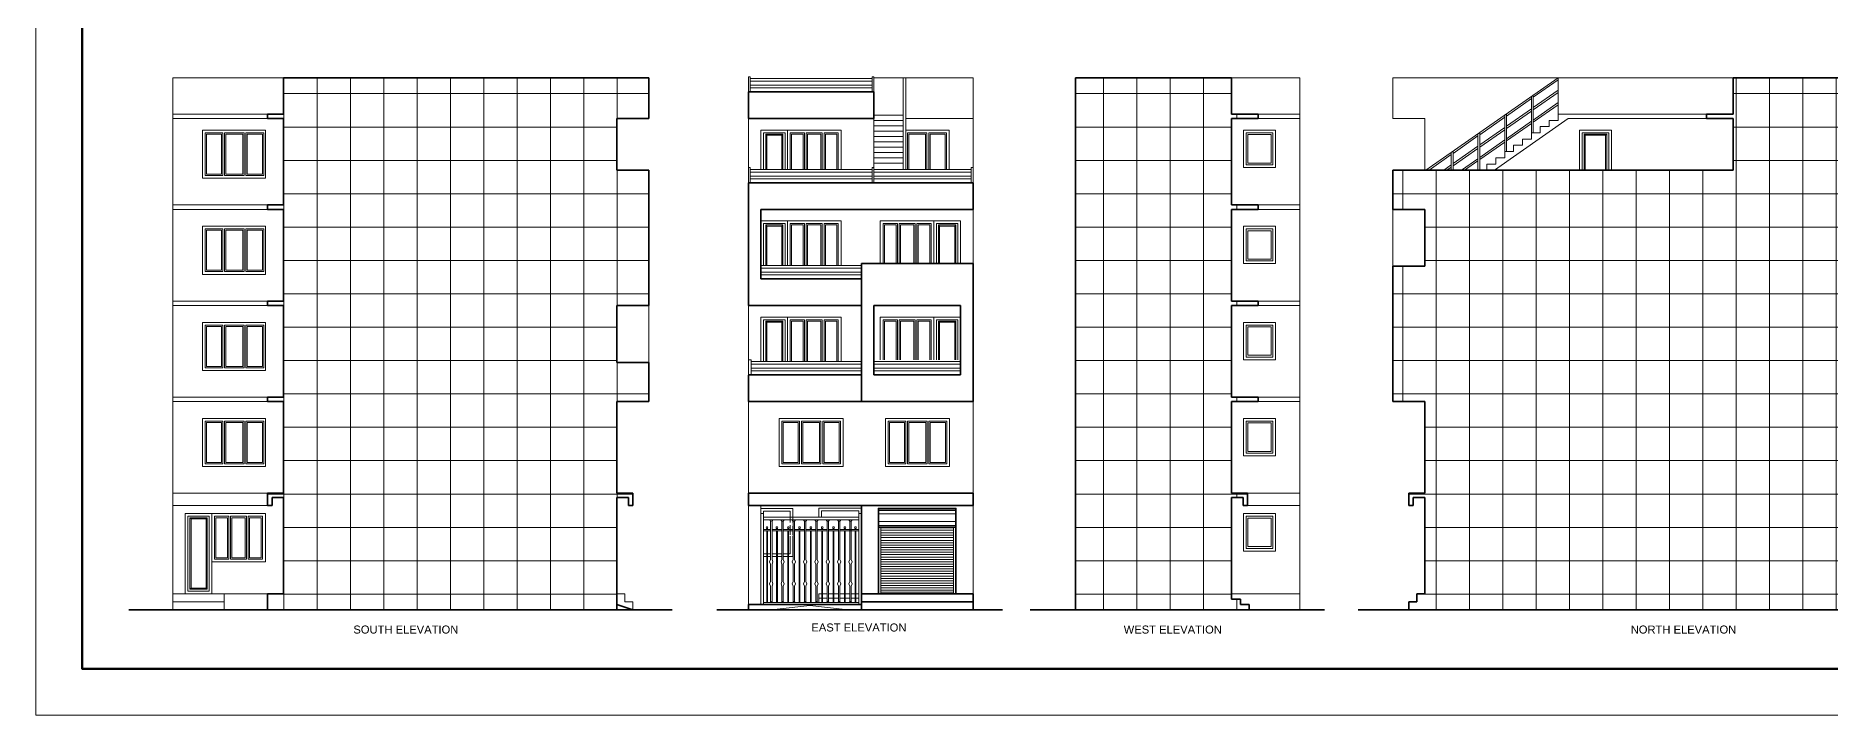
# Model space of a CAD drawing. Header units: inches. Extents: x -12071822 to 12321209, y -1222525 to 1319227.
# Drawn here: x 115786 to 117804, y 44725 to 45488 of the extents above; entities that cross this region are included whole.
import ezdxf

# ---------------------------------------------------------------- set-up
doc = ezdxf.new("R2010")
doc.units = ezdxf.units.IN
doc.header["$MEASUREMENT"] = 0
for name, color, linetype, lineweight in [('BORDER', 7, 'Continuous', 60), ('elevation', 181, 'Continuous', 20), ('Hatch', 9, 'Continuous', 9), ('Walls', 11, 'Continuous', 35), ('Window', 3, 'Continuous', 0), ('Windows', 151, 'Continuous', 15)]:
    doc.layers.add(name, color=color, linetype=linetype, lineweight=lineweight)
doc.styles.get("Standard").update_dxf_attribs({"font": 'arial.ttf'})

# ---------------------------------------------------------------- blocks, each defined once
blk = doc.blocks.new('ggggsf')
at = {"layer": 'Windows'}
for p, q in [((134009.6, 36042.9), (134009.6, 36144.9)), ((134009.6, 36144.9), (134012.6, 36144.9)), ((134012.6, 36042.9), (134012.6, 36144.9)), ((134119.6, 36140.9), (134012.6, 36140.9)), ((134012.6, 36140.9), (134119.6, 36140.9)), ((134119.6, 36042.9), (134119.6, 36144.9)), ((134119.6, 36144.9), (134122.6, 36144.9)), ((134122.6, 36042.9), (134122.6, 36144.9)), ((134119.6, 36138.1), (134012.6, 36138.1)), ((134020.4, 36127), (134012.6, 36127)), ((134020.4, 36125.6), (134012.6, 36125.6)), ((134016.1, 36127.9), (134016.1, 36128.5)), ((134016.1, 36045.1), (134016.1, 36125.6)), ((134017, 36127.9), (134017, 36128.5)), ((134017, 36045.1), (134017, 36125.6)), ((134020.4, 36136.8), (134020.4, 36093.2)), ((134022.1, 36136.8), (134022.1, 36093.2)), ((134033.2, 36127), (134022.1, 36127)), ((134033.2, 36125.6), (134022.1, 36125.6)), ((134027.2, 36127.9), (134027.2, 36128.5)), ((134027.2, 36045.1), (134027.2, 36125.6)), ((134028.1, 36127.9), (134028.1, 36128.5)), ((134028.1, 36045.1), (134028.1, 36125.6)), ((134033.2, 36136.8), (134033.2, 36093.2)), ((134034.8, 36136.8), (134034.8, 36093.2)), ((134045.9, 36127), (134034.8, 36127)), ((134045.9, 36125.6), (134034.8, 36125.6)), ((134039.9, 36127.9), (134039.9, 36128.5)), ((134039.9, 36045.1), (134039.9, 36125.6)), ((134040.8, 36127.9), (134040.8, 36128.5)), ((134040.8, 36045.1), (134040.8, 36125.6)), ((134045.9, 36136.8), (134045.9, 36093.2)), ((134047.5, 36136.8), (134047.5, 36093.2)), ((134058.6, 36127), (134047.5, 36127)), ((134058.6, 36125.6), (134047.5, 36125.6)), ((134052.6, 36127.9), (134052.6, 36128.5)), ((134052.6, 36045.1), (134052.6, 36125.6)), ((134053.5, 36127.9), (134053.5, 36128.5)), ((134053.5, 36045.1), (134053.5, 36125.6)), ((134058.6, 36136.8), (134058.6, 36093.2)), ((134060.3, 36136.8), (134060.3, 36093.2)), ((134071.3, 36127), (134060.3, 36127)), ((134071.3, 36125.6), (134060.3, 36125.6)), ((134065.4, 36127.9), (134065.4, 36128.5)), ((134065.4, 36045.1), (134065.4, 36125.6)), ((134066.3, 36127.9), (134066.3, 36128.5)), ((134066.3, 36045.1), (134066.3, 36125.6)), ((134071.3, 36136.8), (134071.3, 36093.2)), ((134073, 36136.8), (134073, 36093.2)), ((134084.1, 36127), (134073, 36127)), ((134084.1, 36125.6), (134073, 36125.6)), ((134078.1, 36127.9), (134078.1, 36128.5)), ((134078.1, 36045.1), (134078.1, 36125.6)), ((134079, 36127.9), (134079, 36128.5)), ((134079, 36045.1), (134079, 36125.6)), ((134084.1, 36136.8), (134084.1, 36093.2)), ((134085.7, 36136.8), (134085.7, 36093.2)), ((134096.8, 36127), (134085.7, 36127)), ((134096.8, 36125.6), (134085.7, 36125.6)), ((134090.8, 36127.9), (134090.8, 36128.5)), ((134090.8, 36045.1), (134090.8, 36125.6)), ((134091.7, 36127.9), (134091.7, 36128.5)), ((134091.7, 36045.1), (134091.7, 36125.6)), ((134096.8, 36136.8), (134096.8, 36093.2)), ((134098.5, 36136.8), (134098.5, 36093.2)), ((134109.5, 36127), (134098.5, 36127)), ((134109.5, 36125.6), (134098.5, 36125.6)), ((134103.5, 36127.9), (134103.5, 36128.5)), ((134103.5, 36045.1), (134103.5, 36125.6)), ((134104.4, 36127.9), (134104.4, 36128.5)), ((134104.4, 36045.1), (134104.4, 36125.6)), ((134119.6, 36127), (134106.4, 36127)), ((134119.6, 36125.6), (134106.4, 36125.6)), ((134109.5, 36136.8), (134109.5, 36093.2)), ((134111.2, 36136.8), (134111.2, 36093.2)), ((134115.5, 36127.9), (134115.5, 36128.5)), ((134115.5, 36045.1), (134115.5, 36125.6)), ((134116.4, 36127.9), (134116.4, 36128.5)), ((134116.4, 36045.1), (134116.4, 36125.6)), ((134019.4, 36090.8), (134020.4, 36093.2)), ((134020.4, 36088.1), (134019.4, 36090.8)), ((134020.4, 36088.1), (134020.4, 36068.7)), ((134023.1, 36090.8), (134022.1, 36093.2)), ((134022.1, 36088.1), (134023.1, 36090.8)), ((134022.1, 36088.1), (134022.1, 36068.7)), ((134032.2, 36090.8), (134033.2, 36093.2)), ((134033.2, 36088.1), (134032.2, 36090.8)), ((134033.2, 36088.1), (134033.2, 36068.7)), ((134035.8, 36090.8), (134034.8, 36093.2)), ((134034.8, 36088.1), (134035.8, 36090.8)), ((134034.8, 36088.1), (134034.8, 36068.7)), ((134044.9, 36090.8), (134045.9, 36093.2)), ((134045.9, 36088.1), (134044.9, 36090.8)), ((134045.9, 36088.1), (134045.9, 36068.7)), ((134048.5, 36090.8), (134047.5, 36093.2)), ((134047.5, 36088.1), (134048.5, 36090.8)), ((134047.5, 36088.1), (134047.5, 36068.7)), ((134057.6, 36090.8), (134058.6, 36093.2)), ((134058.6, 36088.1), (134057.6, 36090.8)), ((134058.6, 36088.1), (134058.6, 36068.7)), ((134061.3, 36090.8), (134060.3, 36093.2)), ((134060.3, 36088.1), (134061.3, 36090.8)), ((134060.3, 36088.1), (134060.3, 36068.7)), ((134070.3, 36090.8), (134071.3, 36093.2)), ((134071.3, 36088.1), (134070.3, 36090.8)), ((134071.3, 36088.1), (134071.3, 36068.7)), ((134074, 36090.8), (134073, 36093.2)), ((134073, 36088.1), (134074, 36090.8)), ((134073, 36088.1), (134073, 36068.7)), ((134083.1, 36090.8), (134084.1, 36093.2)), ((134084.1, 36088.1), (134083.1, 36090.8)), ((134084.1, 36088.1), (134084.1, 36068.7)), ((134086.7, 36090.8), (134085.7, 36093.2)), ((134085.7, 36088.1), (134086.7, 36090.8)), ((134085.7, 36088.1), (134085.7, 36068.7)), ((134095.8, 36090.8), (134096.8, 36093.2)), ((134096.8, 36088.1), (134095.8, 36090.8)), ((134096.8, 36088.1), (134096.8, 36068.7)), ((134099.5, 36090.8), (134098.5, 36093.2)), ((134098.5, 36088.1), (134099.5, 36090.8)), ((134098.5, 36088.1), (134098.5, 36068.7)), ((134108.5, 36090.8), (134109.5, 36093.2)), ((134109.5, 36088.1), (134108.5, 36090.8)), ((134109.5, 36088.1), (134109.5, 36068.7)), ((134112.2, 36090.8), (134111.2, 36093.2)), ((134111.2, 36088.1), (134112.2, 36090.8)), ((134111.2, 36088.1), (134111.2, 36068.7)), ((134020.4, 36068.7), (134019.4, 36065.9)), ((134019.4, 36065.9), (134020.4, 36063.5)), ((134020.4, 36063.5), (134020.4, 36045.9)), ((134022.1, 36068.7), (134023.1, 36065.9)), ((134023.1, 36065.9), (134022.1, 36063.5)), ((134022.1, 36063.5), (134022.1, 36045.9)), ((134033.2, 36068.7), (134032.2, 36065.9)), ((134032.2, 36065.9), (134033.2, 36063.5)), ((134033.2, 36063.5), (134033.2, 36045.9)), ((134034.8, 36068.7), (134035.8, 36065.9)), ((134035.8, 36065.9), (134034.8, 36063.5)), ((134034.8, 36063.5), (134034.8, 36045.9)), ((134045.9, 36068.7), (134044.9, 36065.9)), ((134044.9, 36065.9), (134045.9, 36063.5)), ((134045.9, 36063.5), (134045.9, 36045.9)), ((134047.5, 36068.7), (134048.5, 36065.9)), ((134048.5, 36065.9), (134047.5, 36063.5)), ((134047.5, 36063.5), (134047.5, 36045.9)), ((134058.6, 36068.7), (134057.6, 36065.9)), ((134057.6, 36065.9), (134058.6, 36063.5)), ((134058.6, 36063.5), (134058.6, 36045.9)), ((134060.3, 36068.7), (134061.3, 36065.9)), ((134061.3, 36065.9), (134060.3, 36063.5)), ((134060.3, 36063.5), (134060.3, 36045.9)), ((134071.3, 36068.7), (134070.3, 36065.9)), ((134070.3, 36065.9), (134071.3, 36063.5)), ((134071.3, 36063.5), (134071.3, 36045.9)), ((134073, 36068.7), (134074, 36065.9)), ((134074, 36065.9), (134073, 36063.5)), ((134073, 36063.5), (134073, 36045.9)), ((134084.1, 36068.7), (134083.1, 36065.9)), ((134083.1, 36065.9), (134084.1, 36063.5)), ((134084.1, 36063.5), (134084.1, 36045.9)), ((134085.7, 36068.7), (134086.7, 36065.9)), ((134086.7, 36065.9), (134085.7, 36063.5)), ((134085.7, 36063.5), (134085.7, 36045.9)), ((134096.8, 36068.7), (134095.8, 36065.9)), ((134095.8, 36065.9), (134096.8, 36063.5)), ((134096.8, 36063.5), (134096.8, 36045.9)), ((134098.5, 36068.7), (134099.5, 36065.9)), ((134099.5, 36065.9), (134098.5, 36063.5)), ((134098.5, 36063.5), (134098.5, 36045.9)), ((134109.5, 36068.7), (134108.5, 36065.9)), ((134108.5, 36065.9), (134109.5, 36063.5)), ((134109.5, 36063.5), (134109.5, 36045.9)), ((134111.2, 36068.7), (134112.2, 36065.9)), ((134112.2, 36065.9), (134111.2, 36063.5)), ((134111.2, 36063.5), (134111.2, 36045.9)), ((134122.6, 36042.9), (134009.6, 36042.9)), ((134119.6, 36045.1), (134012.6, 36045.1)), ((134029.9, 36042.9), (134119.6, 36042.9))]:
    blk.add_line(p, q, dxfattribs=at)
for centre, radius, start, end in [((134016.5, 36129.3), 0.947, 0, 180), ((134016.5, 36129.3), 0.947, 180, 0), ((134016.5, 36127), 0.947, 0, 180), ((134021.3, 36138.4), 1.84, 189.5652, 350.4348), ((134027.6, 36129.3), 0.947, 0, 180), ((134027.6, 36129.3), 0.947, 180, 0), ((134027.6, 36127), 0.947, 0, 180), ((134034, 36138.4), 1.84, 189.5652, 350.4348), ((134040.4, 36129.3), 0.947, 0, 180), ((134040.4, 36129.3), 0.947, 180, 0), ((134040.4, 36127), 0.947, 0, 180), ((134046.7, 36138.4), 1.84, 189.5652, 350.4348), ((134053.1, 36129.3), 0.947, 0, 180), ((134053.1, 36129.3), 0.947, 180, 0), ((134053.1, 36127), 0.947, 0, 180), ((134059.4, 36138.4), 1.84, 189.5652, 350.4348), ((134065.8, 36129.3), 0.947, 0, 180), ((134065.8, 36129.3), 0.947, 180, 0), ((134065.8, 36127), 0.947, 0, 180), ((134072.2, 36138.4), 1.84, 189.5652, 350.4348), ((134078.5, 36129.3), 0.947, 0, 180), ((134078.5, 36129.3), 0.947, 180, 0), ((134078.5, 36127), 0.947, 0, 180), ((134084.9, 36138.4), 1.84, 189.5652, 350.4348), ((134091.3, 36129.3), 0.947, 0, 180), ((134091.3, 36129.3), 0.947, 180, 0), ((134091.3, 36127), 0.947, 0, 180), ((134097.6, 36138.4), 1.84, 189.5652, 350.4348), ((134104, 36129.3), 0.947, 0, 180), ((134104, 36129.3), 0.947, 180, 0), ((134104, 36127), 0.947, 0, 180), ((134110.4, 36138.4), 1.84, 189.5652, 350.4348), ((134115.9, 36129.3), 0.947, 0, 180), ((134115.9, 36129.3), 0.947, 180, 0), ((134115.9, 36127), 0.947, 0, 180), ((134021.3, 36044.8), 1.41, 12.4754, 167.5246), ((134034, 36044.8), 1.41, 12.4754, 167.5246), ((134046.7, 36044.8), 1.41, 12.4754, 167.5246), ((134059.4, 36044.8), 1.41, 12.4754, 167.5246), ((134072.2, 36044.8), 1.41, 12.4754, 167.5246), ((134084.9, 36044.8), 1.41, 12.4754, 167.5246), ((134097.6, 36044.8), 1.41, 12.4754, 167.5246), ((134110.4, 36044.8), 1.41, 12.4754, 167.5246)]:
    blk.add_arc(centre, radius, start, end, dxfattribs=at)

msp = doc.modelspace()

# ---------------------------------------------------------------- hatches: boundary and pattern name
at = {"layer": 'Hatch', "transparency": 33554687}
h = msp.add_hatch(dxfattribs=at)
h.set_pattern_fill('NET', color=256, scale=300)
h.set_pattern_definition([(0, (-16572.82, 8823.433), (0, 37.5), []), (90, (-16572.82, 8823.433), (-37.5, 2e-15), [])])
h.paths.add_polyline_path([(116439.55, 45185.39), (116475.55, 45185.39), (116475.55, 45229.39), (116475.55, 45293.39), (116475.55, 45337.39), (116439.55, 45337.39), (116439.55, 45395.39), (116475.55, 45395.39), (116475.55, 45441.39), (116064.67, 45441.39), (116064.67, 45400.39), (116046.67, 45400.39), (116046.67, 45395.39), (116064.67, 45395.39), (116064.67, 45298.39), (116046.67, 45298.39), (116046.67, 45293.39), (116064.67, 45293.39), (116064.67, 45190.39), (116046.67, 45190.39), (116046.67, 45185.39), (116064.67, 45185.39), (116064.67, 45082.39), (116046.67, 45082.39), (116046.67, 45077.39), (116064.67, 45077.39), (116064.67, 44974.39), (116046.67, 44974.39), (116046.67, 44969.39), (116064.67, 44969.39), (116064.67, 44861.39), (116046.67, 44861.39), (116046.67, 44843.39), (116448.55, 44843.39), (116439.55, 44849.39), (116439.55, 44861.39), (116439.55, 44969.39), (116457.55, 44969.39), (116457.55, 44974.39), (116439.55, 44974.39), (116439.55, 45077.39), (116475.55, 45077.39), (116475.55, 45121.39), (116439.55, 45121.39)])
h = msp.add_hatch(dxfattribs=at)
h.set_pattern_fill('NET', color=256, scale=300)
h.set_pattern_definition([(0, (-16925.746, 8823.433), (0, 37.5), []), (90, (-16925.746, 8823.433), (-37.5, 2e-15), [])])
h.paths.add_polyline_path([(117130.68, 45185.39), (117160.68, 45185.39), (117160.68, 45190.39), (117130.68, 45190.39), (117130.68, 45293.39), (117160.68, 45293.39), (117160.68, 45298.39), (117130.68, 45298.39), (117130.68, 45395.39), (117160.68, 45395.39), (117160.68, 45400.39), (117130.68, 45400.39), (117130.68, 45441.39), (116955.19, 45441.39), (116955.19, 44843.39), (117150.68, 44843.39), (117150.68, 44849.39), (117140.68, 44849.39), (117140.68, 44855.39), (117130.68, 44855.39), (117130.68, 44969.39), (117143.68, 44969.39), (117143.68, 44960.39), (117148.68, 44960.39), (117148.68, 44974.39), (117130.68, 44974.39), (117130.68, 45077.39), (117160.68, 45077.39), (117160.68, 45082.39), (117130.68, 45082.39)])
h = msp.add_hatch(dxfattribs=at)
h.set_pattern_fill('NET', color=256, scale=300)
h.set_pattern_definition([(0, (-17114.334, 8823.433), (0, 37.5), []), (90, (-17114.334, 8823.433), (-37.5, 2e-15), [])])
h.paths.add_polyline_path([(117883.71, 45441.39), (117694.89, 45441.39), (117694.89, 45400.39), (117664.89, 45400.39), (117664.89, 45395.39), (117694.89, 45395.39), (117694.89, 45337.39), (117312.02, 45337.39), (117312.02, 45293.39), (117348.02, 45293.39), (117348.02, 45229.39), (117312.02, 45229.39), (117312.02, 45185.39), (117312.02, 45121.39), (117312.02, 45077.39), (117348.02, 45077.39), (117348.02, 44974.39), (117330.02, 44974.39), (117330.02, 44960.39), (117335.02, 44960.39), (117335.02, 44969.39), (117348.02, 44969.39), (117348.02, 44861.39), (117339.02, 44861.39), (117339.02, 44852.39), (117330.02, 44852.39), (117330.02, 44843.39), (117883.71, 44843.39)])

# ---------------------------------------------------------------- linework, layer by layer
at = {"layer": 'BORDER'}
msp.add_lwpolyline([(118900.84, 46867.84), (118900.84, 44776.99), (115838.01, 44776.99), (115838.01, 46867.84)], close=True, dxfattribs=at)
at = {"layer": 'elevation'}
for p, q in [((115939.85, 44843.39), (115939.85, 45441.39)), ((115939.85, 45441.39), (116064.67, 45441.39)), ((116587.45, 45425.39), (116587.45, 45442.39)), ((116589.45, 45442.39), (116587.45, 45442.39)), ((116589.45, 45425.39), (116589.45, 45442.39)), ((116589.45, 45440.39), (116726.45, 45440.39)), ((116589.45, 45437.39), (116726.45, 45437.39)), ((116589.45, 45432.89), (116726.45, 45432.89)), ((116589.45, 45429.89), (116726.45, 45429.89)), ((116726.45, 45425.39), (116726.45, 45442.39)), ((116728.45, 45442.39), (116726.45, 45442.39)), ((116728.45, 45425.39), (116728.45, 45442.39)), ((116728.45, 45441.39), (116761.45, 45441.39)), ((116761.45, 45441.39), (116764.45, 45441.39)), ((116761.45, 45441.39), (116761.45, 45338.39)), ((116764.45, 45441.39), (116839.95, 45441.39)), ((116764.45, 45441.39), (116764.45, 45338.39)), ((116839.95, 45340.39), (116839.95, 45441.39)), ((117207.68, 45441.39), (117130.68, 45441.39)), ((117207.68, 44843.39), (117207.68, 45441.39)), ((117312.02, 45395.39), (117312.02, 45441.39)), ((117312.02, 45441.39), (117497.89, 45441.39)), ((117497.89, 45441.39), (117349.32, 45337.39)), ((117497.89, 45438.95), (117469.89, 45419.35)), ((117497.89, 45427.39), (117469.89, 45407.79)), ((117497.89, 45424.95), (117469.89, 45405.35)), ((117497.89, 45441.39), (117694.89, 45441.39)), ((117497.89, 45400.39), (117497.89, 45441.39)), ((117467.89, 45417.95), (117439.89, 45398.35)), ((117467.89, 45406.39), (117439.89, 45386.79)), ((117467.89, 45403.95), (117439.89, 45384.35)), ((117467.89, 45379.39), (117467.89, 45420.39)), ((117469.89, 45379.39), (117469.89, 45421.79)), ((117497.89, 45413.39), (117469.89, 45393.79)), ((117497.89, 45410.95), (117469.89, 45391.35)), ((115939.85, 45400.39), (116046.67, 45400.39)), ((115939.85, 45395.39), (116046.67, 45395.39)), ((116764.45, 45395.39), (116839.95, 45395.39)), ((117160.68, 45400.39), (117207.68, 45400.39)), ((117160.68, 45395.39), (117207.68, 45395.39)), ((117348.02, 45395.39), (117312.02, 45395.39)), ((117348.02, 45337.39), (117348.02, 45395.39)), ((117437.89, 45396.95), (117409.89, 45377.35)), ((117437.89, 45385.39), (117409.89, 45365.79)), ((117437.89, 45382.95), (117409.89, 45363.35)), ((117509.47, 45395.39), (117426.61, 45337.39)), ((117437.89, 45358.39), (117437.89, 45399.39)), ((117439.89, 45358.39), (117439.89, 45400.79)), ((117467.89, 45392.39), (117439.89, 45372.79)), ((117467.89, 45389.95), (117439.89, 45370.35)), ((117487.89, 45386.39), (117477.89, 45386.39)), ((117477.89, 45386.39), (117477.89, 45379.39)), ((117497.89, 45393.39), (117487.89, 45393.39)), ((117487.89, 45393.39), (117487.89, 45386.39)), ((117664.89, 45400.39), (117497.89, 45400.39)), ((117497.89, 45400.39), (117497.89, 45393.39)), ((117664.89, 45395.39), (117509.47, 45395.39)), ((117407.89, 45375.95), (117379.89, 45356.35)), ((117407.89, 45364.39), (117379.89, 45344.79)), ((117407.89, 45337.39), (117407.89, 45378.39)), ((117409.89, 45337.39), (117409.89, 45379.79)), ((117437.89, 45371.39), (117409.89, 45351.79)), ((117437.89, 45368.95), (117409.89, 45349.35)), ((117457.89, 45365.39), (117447.89, 45365.39)), ((117447.89, 45365.39), (117447.89, 45358.39)), ((117467.89, 45372.39), (117457.89, 45372.39)), ((117457.89, 45372.39), (117457.89, 45365.39)), ((117477.89, 45379.39), (117467.89, 45379.39)), ((117467.89, 45379.39), (117467.89, 45372.39)), ((117377.89, 45354.95), (117352.81, 45337.39)), ((117377.89, 45343.39), (117369.32, 45337.39)), ((117377.89, 45337.39), (117377.89, 45357.39)), ((117407.89, 45361.95), (117379.89, 45342.35)), ((117379.89, 45337.39), (117379.89, 45358.79)), ((117407.89, 45350.39), (117389.32, 45337.39)), ((117407.89, 45347.95), (117392.81, 45337.39)), ((117427.89, 45344.39), (117417.89, 45344.39)), ((117417.89, 45344.39), (117417.89, 45337.39)), ((117437.89, 45351.39), (117427.89, 45351.39)), ((117427.89, 45351.39), (117427.89, 45344.39)), ((117447.89, 45358.39), (117437.89, 45358.39)), ((117437.89, 45358.39), (117437.89, 45351.39)), ((116587.45, 45323.39), (116587.45, 45340.39)), ((116589.45, 45340.39), (116587.45, 45340.39)), ((116589.45, 45323.39), (116589.45, 45340.39)), ((116589.45, 45338.39), (116726.45, 45338.39)), ((116589.45, 45335.39), (116726.45, 45335.39)), ((116589.45, 45330.89), (116726.45, 45330.89)), ((116589.45, 45327.89), (116726.45, 45327.89)), ((116726.45, 45323.39), (116726.45, 45340.39)), ((116728.45, 45340.39), (116726.45, 45340.39)), ((116728.45, 45323.39), (116728.45, 45340.39)), ((116728.45, 45338.39), (116837.95, 45338.39)), ((116728.45, 45335.39), (116837.95, 45335.39)), ((116728.45, 45330.89), (116837.95, 45330.89)), ((116728.45, 45327.89), (116837.95, 45327.89)), ((116837.95, 45323.39), (116837.95, 45340.39)), ((116837.95, 45340.39), (116839.95, 45340.39)), ((116839.95, 45323.39), (116839.95, 45340.39)), ((117377.89, 45340.95), (117372.81, 45337.39)), ((115939.85, 45298.39), (116046.67, 45298.39)), ((115939.85, 45293.39), (116046.67, 45293.39)), ((116839.95, 45232.39), (116839.95, 45293.39)), ((117160.68, 45298.39), (117207.68, 45298.39)), ((117160.68, 45293.39), (117207.68, 45293.39)), ((117312.02, 45293.39), (117312.02, 45229.39)), ((116601.45, 45230.39), (116714.45, 45230.39)), ((116601.45, 45227.39), (116714.45, 45227.39)), ((116601.45, 45222.89), (116714.45, 45222.89)), ((116601.45, 45219.89), (116714.45, 45219.89)), ((115939.85, 45190.39), (116046.67, 45190.39)), ((115939.85, 45185.39), (116046.67, 45185.39)), ((117160.68, 45190.39), (117207.68, 45190.39)), ((117160.68, 45185.39), (117207.68, 45185.39)), ((116587.45, 45107.39), (116587.45, 45124.39)), ((116590.45, 45124.39), (116587.45, 45124.39)), ((116590.45, 45107.39), (116590.45, 45124.39)), ((116590.45, 45122.44), (116714.45, 45122.44)), ((116728.45, 45122.44), (116825.95, 45122.44)), ((116590.45, 45119.44), (116714.45, 45119.44)), ((116590.45, 45114.94), (116714.45, 45114.94)), ((116590.45, 45111.94), (116714.45, 45111.94)), ((116728.45, 45119.44), (116825.95, 45119.44)), ((116728.45, 45114.94), (116825.95, 45114.94)), ((116728.45, 45111.94), (116825.95, 45111.94)), ((115939.85, 45082.39), (116046.67, 45082.39)), ((117160.68, 45082.39), (117207.68, 45082.39)), ((115939.85, 45077.39), (116046.67, 45077.39)), ((116587.45, 44974.39), (116587.45, 45077.39)), ((116839.95, 44974.39), (116839.95, 45077.39)), ((117160.68, 45077.39), (117207.68, 45077.39)), ((115939.85, 44974.39), (116046.67, 44974.39)), ((116046.67, 44960.39), (115939.85, 44960.39)), ((116587.45, 44849.39), (116587.45, 44960.39)), ((116601.45, 44960.39), (116601.45, 44849.39)), ((116839.95, 44861.39), (116839.95, 44960.39)), ((117148.68, 44974.39), (117207.68, 44974.39)), ((117148.68, 44960.39), (117207.68, 44960.39)), ((115939.85, 44861.39), (116046.67, 44861.39)), ((115997.85, 44843.39), (115997.85, 44861.39)), ((116439.55, 44861.39), (116448.55, 44861.39)), ((116448.55, 44861.39), (116448.55, 44852.39)), ((116666.45, 44861.39), (116669.91, 44861.39)), ((116666.45, 44861.39), (116666.45, 44851.6)), ((116670.81, 44861.39), (116675.9, 44861.39)), ((116677.55, 44861.39), (116682.64, 44861.39)), ((116683.54, 44861.39), (116688.63, 44861.39)), ((116690.28, 44861.39), (116695.37, 44861.39)), ((116696.27, 44861.39), (116701.36, 44861.39)), ((116703.01, 44861.39), (116707.32, 44861.39)), ((116708.22, 44861.39), (116711.45, 44861.39)), ((117130.68, 44861.39), (117207.68, 44861.39)), ((115997.85, 44852.39), (115939.85, 44852.39)), ((116457.55, 44852.39), (116448.55, 44852.39)), ((116457.55, 44852.39), (116457.55, 44843.39)), ((116666.45, 44856.5), (116669.91, 44856.5)), ((116670.81, 44856.5), (116675.9, 44856.5)), ((116677.55, 44856.5), (116682.64, 44856.5)), ((116683.54, 44856.5), (116688.63, 44856.5)), ((116690.28, 44856.5), (116695.37, 44856.5)), ((116696.27, 44856.5), (116701.36, 44856.5)), ((116703.01, 44856.5), (116707.32, 44856.5)), ((116708.22, 44856.5), (116711.45, 44856.5))]:
    msp.add_line(p, q, dxfattribs=at)
at = {"layer": 'Walls'}
for p, q in [((116064.67, 45441.39), (116064.67, 45400.39)), ((116064.67, 45441.39), (116475.55, 45441.39)), ((116475.55, 45395.39), (116475.55, 45441.39)), ((116587.45, 45395.39), (116587.45, 45425.39)), ((116587.45, 45425.39), (116728.45, 45425.39)), ((116728.45, 45425.39), (116728.45, 45395.39)), ((116955.19, 44843.39), (116955.19, 45441.39)), ((117130.68, 45441.39), (116955.19, 45441.39)), ((117130.68, 45400.39), (117130.68, 45441.39)), ((117694.89, 45441.39), (117883.71, 45441.39)), ((117694.89, 45441.39), (117694.89, 45400.39)), ((116046.67, 45400.39), (116064.67, 45400.39)), ((116046.67, 45395.39), (116046.67, 45400.39)), ((116046.67, 45395.39), (116064.67, 45395.39)), ((116064.67, 45395.39), (116064.67, 45298.39)), ((116439.55, 45337.39), (116439.55, 45395.39)), ((116439.55, 45395.39), (116475.55, 45395.39)), ((116587.45, 45395.39), (116728.45, 45395.39)), ((117130.68, 45400.39), (117160.68, 45400.39)), ((117130.68, 45395.39), (117160.68, 45395.39)), ((117130.68, 45298.39), (117130.68, 45395.39)), ((117160.68, 45395.39), (117160.68, 45400.39)), ((117694.89, 45400.39), (117664.89, 45400.39)), ((117664.89, 45395.39), (117664.89, 45400.39)), ((117694.89, 45395.39), (117664.89, 45395.39)), ((117694.89, 45395.39), (117694.89, 45337.39)), ((116439.55, 45337.39), (116475.55, 45337.39)), ((116475.55, 45185.39), (116475.55, 45337.39)), ((116587.45, 45209.39), (116587.45, 45323.39)), ((116587.45, 45323.39), (116839.95, 45323.39)), ((116839.95, 45293.39), (116839.95, 45323.39)), ((117694.89, 45337.39), (117312.02, 45337.39)), ((117312.02, 45293.39), (117312.02, 45337.39)), ((116046.67, 45298.39), (116064.67, 45298.39)), ((116046.67, 45293.39), (116046.67, 45298.39)), ((116046.67, 45293.39), (116064.67, 45293.39)), ((116064.67, 45293.39), (116064.67, 45190.39)), ((116601.45, 45215.39), (116601.45, 45293.39)), ((116601.45, 45293.39), (116839.95, 45293.39)), ((117130.68, 45298.39), (117160.68, 45298.39)), ((117130.68, 45293.39), (117160.68, 45293.39)), ((117130.68, 45190.39), (117130.68, 45293.39)), ((117160.68, 45293.39), (117160.68, 45298.39)), ((117348.02, 45293.39), (117312.02, 45293.39)), ((117348.02, 45229.39), (117348.02, 45293.39)), ((116714.45, 45232.39), (116839.95, 45232.39)), ((116714.45, 45077.39), (116714.45, 45232.39)), ((116839.95, 45124.39), (116839.95, 45232.39)), ((117348.02, 45229.39), (117312.02, 45229.39)), ((117312.02, 45077.39), (117312.02, 45229.39)), ((116587.45, 45185.39), (116587.45, 45209.39)), ((116601.45, 45215.39), (116714.45, 45215.39)), ((116046.67, 45190.39), (116064.67, 45190.39)), ((116046.67, 45185.39), (116046.67, 45190.39)), ((116046.67, 45185.39), (116064.67, 45185.39)), ((116064.67, 45185.39), (116064.67, 45082.39)), ((116439.55, 45121.39), (116439.55, 45185.39)), ((116439.55, 45185.39), (116475.55, 45185.39)), ((116587.45, 45185.39), (116714.45, 45185.39)), ((116728.45, 45185.39), (116825.95, 45185.39)), ((116728.45, 45107.39), (116728.45, 45185.39)), ((116825.95, 45107.39), (116825.95, 45185.39)), ((117130.68, 45190.39), (117160.68, 45190.39)), ((117130.68, 45185.39), (117160.68, 45185.39)), ((117130.68, 45082.39), (117130.68, 45185.39)), ((117160.68, 45185.39), (117160.68, 45190.39)), ((116439.55, 45121.39), (116475.55, 45121.39)), ((116475.55, 45077.39), (116475.55, 45121.39)), ((116839.95, 45077.39), (116839.95, 45124.39)), ((116587.45, 45107.39), (116714.45, 45107.39)), ((116587.45, 45077.39), (116587.45, 45106.89)), ((116728.45, 45107.39), (116825.95, 45107.39)), ((116046.67, 45082.39), (116064.67, 45082.39)), ((116046.67, 45077.39), (116046.67, 45082.39)), ((117130.68, 45082.39), (117160.68, 45082.39)), ((117160.68, 45077.39), (117160.68, 45082.39)), ((116046.67, 45077.39), (116064.67, 45077.39)), ((116064.67, 45077.39), (116064.67, 44974.39)), ((116439.55, 44974.39), (116439.55, 45077.39)), ((116439.55, 45077.39), (116475.55, 45077.39)), ((116587.45, 45077.39), (116839.95, 45077.39)), ((117130.68, 45077.39), (117160.68, 45077.39)), ((117130.68, 44974.39), (117130.68, 45077.39)), ((117348.02, 45077.39), (117312.02, 45077.39)), ((117348.02, 44974.39), (117348.02, 45077.39)), ((116046.67, 44974.39), (116064.67, 44974.39)), ((116046.67, 44960.39), (116046.67, 44974.39)), ((116046.67, 44960.39), (116051.67, 44960.39)), ((116051.67, 44969.39), (116064.67, 44969.39)), ((116051.67, 44960.39), (116051.67, 44969.39)), ((116064.67, 44969.39), (116064.67, 44861.39)), ((116439.55, 44974.39), (116457.55, 44974.39)), ((116439.55, 44843.39), (116439.55, 44969.39)), ((116439.55, 44969.39), (116452.55, 44969.39)), ((116452.55, 44969.39), (116452.55, 44960.39)), ((116452.55, 44960.39), (116457.55, 44960.39)), ((116457.55, 44974.39), (116457.55, 44960.39)), ((116587.45, 44960.39), (116587.45, 44974.39)), ((116587.45, 44974.39), (116839.95, 44974.39)), ((116587.45, 44960.39), (116839.95, 44960.39)), ((116714.45, 44960.39), (116714.45, 44861.39)), ((116839.95, 44960.39), (116839.95, 44974.39)), ((117130.68, 44974.39), (117148.68, 44974.39)), ((117130.68, 44969.39), (117143.68, 44969.39)), ((117130.68, 44855.39), (117130.68, 44969.39)), ((117143.68, 44960.39), (117143.68, 44969.39)), ((117143.68, 44960.39), (117148.68, 44960.39)), ((117148.68, 44960.39), (117148.68, 44974.39)), ((117348.02, 44974.39), (117330.02, 44974.39)), ((117330.02, 44974.39), (117330.02, 44960.39)), ((117335.02, 44960.39), (117330.02, 44960.39)), ((117348.02, 44969.39), (117335.02, 44969.39)), ((117335.02, 44969.39), (117335.02, 44960.39)), ((117348.02, 44861.39), (117348.02, 44969.39)), ((116046.67, 44861.39), (116064.67, 44861.39)), ((116046.67, 44861.39), (116046.67, 44843.39)), ((116714.45, 44861.39), (116839.95, 44861.39)), ((116714.45, 44861.39), (116714.45, 44843.39)), ((116839.95, 44843.39), (116839.95, 44861.39)), ((117348.02, 44861.39), (117339.02, 44861.39)), ((117339.02, 44861.39), (117339.02, 44852.39)), ((115890.66, 44843.39), (116501.79, 44843.39)), ((116439.55, 44849.39), (116457.55, 44843.39)), ((116551.73, 44843.39), (116873.16, 44843.39)), ((116587.45, 44843.39), (116587.45, 44849.39)), ((116587.45, 44849.39), (116714.45, 44849.39)), ((116839.95, 44852.39), (116714.45, 44852.39)), ((116904.12, 44843.39), (117235.28, 44843.39)), ((117130.68, 44855.39), (117140.68, 44855.39)), ((117140.68, 44855.39), (117140.68, 44849.39)), ((117140.68, 44849.39), (117150.68, 44849.39)), ((117150.68, 44849.39), (117150.68, 44843.39)), ((117273.07, 44843.39), (117935.41, 44843.39)), ((117330.02, 44852.39), (117330.02, 44843.39)), ((117330.02, 44852.39), (117339.02, 44852.39))]:
    msp.add_line(p, q, dxfattribs=at)
at = {"layer": 'Window'}
msp.add_lwpolyline([(118952.84, 46919.84), (118952.84, 44724.99), (115786.01, 44724.99), (115786.01, 46919.84)], close=True, dxfattribs=at)
at = {"layer": 'Windows'}
for p, q in [((116587.45, 45340.39), (116587.45, 45395.39)), ((116728.45, 45399.39), (116761.45, 45399.39)), ((116728.45, 45395.39), (116728.45, 45338.39)), ((116728.45, 45393.39), (116761.45, 45393.39)), ((116728.45, 45387.39), (116761.45, 45387.39)), ((115976.26, 45331.39), (115976.26, 45379.39)), ((115996.26, 45379.39), (115976.26, 45379.39)), ((115996.26, 45331.39), (115996.26, 45379.39)), ((115998.26, 45331.39), (115998.26, 45379.39)), ((116020.26, 45379.39), (115998.26, 45379.39)), ((116020.26, 45331.39), (116020.26, 45379.39)), ((116022.26, 45331.39), (116022.26, 45379.39)), ((116042.26, 45379.39), (116022.26, 45379.39)), ((116042.26, 45379.39), (116042.26, 45331.39)), ((116601.45, 45382.39), (116691.86, 45382.39)), ((116601.45, 45382.39), (116601.45, 45338.39)), ((116604.45, 45379.39), (116604.45, 45338.39)), ((116628.51, 45379.39), (116604.45, 45379.39)), ((116606.88, 45377.89), (116626.2, 45377.89)), ((116608.06, 45376.7), (116606.88, 45377.89)), ((116606.88, 45377.89), (116606.88, 45338.39)), ((116608.06, 45376.7), (116625.01, 45376.7)), ((116608.06, 45376.7), (116608.06, 45338.39)), ((116625.01, 45376.7), (116626.2, 45377.89)), ((116625.01, 45376.7), (116625.01, 45338.39)), ((116626.2, 45377.89), (116626.2, 45338.39)), ((116628.51, 45379.39), (116628.51, 45338.39)), ((116631.45, 45338.39), (116631.45, 45382.39)), ((116634.45, 45379.39), (116634.45, 45338.39)), ((116634.45, 45379.39), (116650.45, 45379.39)), ((116650.45, 45338.39), (116650.45, 45379.39)), ((116652.45, 45338.39), (116652.45, 45379.39)), ((116652.45, 45379.39), (116670.45, 45379.39)), ((116670.45, 45338.39), (116670.45, 45379.39)), ((116672.45, 45338.39), (116672.45, 45379.39)), ((116672.45, 45379.39), (116688.45, 45379.39)), ((116688.45, 45338.39), (116688.45, 45379.39)), ((116691.86, 45382.39), (116691.86, 45338.39)), ((116728.45, 45381.39), (116761.45, 45381.39)), ((116728.45, 45375.39), (116761.45, 45375.39)), ((116728.45, 45369.39), (116761.45, 45369.39)), ((116728.45, 45363.39), (116761.45, 45363.39)), ((116766.2, 45338.39), (116766.2, 45379.39)), ((116788.2, 45379.39), (116766.2, 45379.39)), ((116788.2, 45338.39), (116788.2, 45379.39)), ((116790.2, 45338.39), (116790.2, 45379.39)), ((116810.2, 45379.39), (116790.2, 45379.39)), ((116810.2, 45379.39), (116810.2, 45338.39)), ((117177.18, 45379.39), (117147.18, 45379.39)), ((117147.18, 45343.39), (117147.18, 45379.39)), ((117175.18, 45377.39), (117149.18, 45377.39)), ((117149.18, 45345.39), (117149.18, 45377.39)), ((117175.18, 45345.39), (117175.18, 45377.39)), ((117177.18, 45343.39), (117177.18, 45379.39)), ((117521.89, 45382.39), (117521.89, 45337.39)), ((117557.89, 45382.39), (117521.89, 45382.39)), ((117524.89, 45379.39), (117524.89, 45337.39)), ((117554.95, 45379.39), (117524.89, 45379.39)), ((117527.32, 45377.89), (117552.64, 45377.89)), ((117528.5, 45376.7), (117527.32, 45377.89)), ((117527.32, 45377.89), (117527.32, 45337.39)), ((117528.5, 45376.7), (117551.45, 45376.7)), ((117528.5, 45376.7), (117528.5, 45337.39)), ((117551.45, 45376.7), (117552.64, 45377.89)), ((117551.45, 45376.7), (117551.45, 45337.39)), ((117552.64, 45377.89), (117552.64, 45337.39)), ((117554.95, 45379.39), (117554.95, 45337.39)), ((117557.89, 45337.39), (117557.89, 45382.39)), ((116728.45, 45357.39), (116761.45, 45357.39)), ((116728.45, 45351.39), (116761.45, 45351.39)), ((116728.45, 45345.39), (116761.45, 45345.39)), ((117147.18, 45343.39), (117177.18, 45343.39)), ((117149.18, 45345.39), (117175.18, 45345.39)), ((115996.26, 45331.39), (115976.26, 45331.39)), ((116020.26, 45331.39), (115998.26, 45331.39)), ((116042.26, 45331.39), (116022.26, 45331.39)), ((115976.26, 45223.39), (115976.26, 45271.39)), ((115996.26, 45271.39), (115976.26, 45271.39)), ((115996.26, 45223.39), (115996.26, 45271.39)), ((115998.26, 45223.39), (115998.26, 45271.39)), ((116020.26, 45271.39), (115998.26, 45271.39)), ((116020.26, 45223.39), (116020.26, 45271.39)), ((116022.26, 45223.39), (116022.26, 45271.39)), ((116042.26, 45271.39), (116022.26, 45271.39)), ((116042.26, 45271.39), (116042.26, 45223.39)), ((116601.45, 45280.39), (116691.86, 45280.39)), ((116601.45, 45280.39), (116601.45, 45232.39)), ((116604.45, 45277.39), (116604.45, 45230.39)), ((116628.51, 45277.39), (116604.45, 45277.39)), ((116606.88, 45275.89), (116626.2, 45275.89)), ((116608.06, 45274.7), (116606.88, 45275.89)), ((116606.88, 45275.89), (116606.88, 45230.39)), ((116608.06, 45274.7), (116625.01, 45274.7)), ((116608.06, 45274.7), (116608.06, 45230.39)), ((116625.01, 45274.7), (116626.2, 45275.89)), ((116625.01, 45274.7), (116625.01, 45230.39)), ((116626.2, 45275.89), (116626.2, 45230.39)), ((116628.51, 45277.39), (116628.51, 45230.39)), ((116631.45, 45230.39), (116631.45, 45280.39)), ((116634.45, 45277.39), (116634.45, 45230.39)), ((116634.45, 45277.39), (116650.45, 45277.39)), ((116650.45, 45230.39), (116650.45, 45277.39)), ((116652.45, 45230.39), (116652.45, 45277.39)), ((116652.45, 45277.39), (116670.45, 45277.39)), ((116670.45, 45230.39), (116670.45, 45277.39)), ((116672.45, 45230.39), (116672.45, 45277.39)), ((116672.45, 45277.39), (116688.45, 45277.39)), ((116688.45, 45230.39), (116688.45, 45277.39)), ((116691.86, 45280.39), (116691.86, 45230.39)), ((116825.95, 45280.39), (116735.54, 45280.39)), ((116735.54, 45280.39), (116735.54, 45232.39)), ((116738.95, 45232.39), (116738.95, 45277.39)), ((116754.95, 45277.39), (116738.95, 45277.39)), ((116754.95, 45232.39), (116754.95, 45277.39)), ((116756.95, 45232.39), (116756.95, 45277.39)), ((116774.95, 45277.39), (116756.95, 45277.39)), ((116774.95, 45232.39), (116774.95, 45277.39)), ((116776.95, 45232.39), (116776.95, 45277.39)), ((116792.95, 45277.39), (116776.95, 45277.39)), ((116792.95, 45277.39), (116792.95, 45232.39)), ((116795.95, 45232.39), (116795.95, 45280.39)), ((116798.9, 45277.39), (116798.9, 45232.39)), ((116798.9, 45277.39), (116822.95, 45277.39)), ((116820.53, 45275.89), (116801.2, 45275.89)), ((116801.2, 45275.89), (116801.2, 45232.39)), ((116802.39, 45274.7), (116801.2, 45275.89)), ((116819.34, 45274.7), (116802.39, 45274.7)), ((116802.39, 45274.7), (116802.39, 45232.39)), ((116819.34, 45274.7), (116820.53, 45275.89)), ((116819.34, 45274.7), (116819.34, 45232.39)), ((116820.53, 45275.89), (116820.53, 45232.39)), ((116822.95, 45277.39), (116822.95, 45232.39)), ((116825.95, 45280.39), (116825.95, 45232.39)), ((117177.18, 45271.39), (117147.18, 45271.39)), ((117147.18, 45235.39), (117147.18, 45271.39)), ((117175.18, 45269.39), (117149.18, 45269.39)), ((117149.18, 45237.39), (117149.18, 45269.39)), ((117175.18, 45237.39), (117175.18, 45269.39)), ((117177.18, 45235.39), (117177.18, 45271.39)), ((115996.26, 45223.39), (115976.26, 45223.39)), ((116020.26, 45223.39), (115998.26, 45223.39)), ((116042.26, 45223.39), (116022.26, 45223.39)), ((117147.18, 45235.39), (117177.18, 45235.39)), ((117149.18, 45237.39), (117175.18, 45237.39)), ((116475.55, 45185.39), (116475.55, 45121.39)), ((116587.45, 45124.39), (116587.45, 45185.39)), ((115976.26, 45115.39), (115976.26, 45163.39)), ((115996.26, 45163.39), (115976.26, 45163.39)), ((115996.26, 45115.39), (115996.26, 45163.39)), ((115998.26, 45115.39), (115998.26, 45163.39)), ((116020.26, 45163.39), (115998.26, 45163.39)), ((116020.26, 45115.39), (116020.26, 45163.39)), ((116022.26, 45115.39), (116022.26, 45163.39)), ((116042.26, 45163.39), (116022.26, 45163.39)), ((116042.26, 45163.39), (116042.26, 45115.39)), ((116601.45, 45172.39), (116691.86, 45172.39)), ((116601.45, 45172.39), (116601.45, 45122.44)), ((116604.45, 45169.39), (116604.45, 45122.44)), ((116628.51, 45169.39), (116604.45, 45169.39)), ((116606.88, 45167.89), (116626.2, 45167.89)), ((116608.06, 45166.7), (116606.88, 45167.89)), ((116606.88, 45167.89), (116606.88, 45122.44)), ((116608.06, 45166.7), (116625.01, 45166.7)), ((116608.06, 45166.7), (116608.06, 45122.44)), ((116625.01, 45166.7), (116626.2, 45167.89)), ((116625.01, 45166.7), (116625.01, 45122.44)), ((116626.2, 45167.89), (116626.2, 45122.44)), ((116628.51, 45169.39), (116628.51, 45122.44)), ((116631.45, 45122.44), (116631.45, 45172.39)), ((116634.45, 45169.39), (116634.45, 45122.44)), ((116634.45, 45169.39), (116650.45, 45169.39)), ((116650.45, 45122.44), (116650.45, 45169.39)), ((116652.45, 45122.44), (116652.45, 45169.39)), ((116652.45, 45169.39), (116670.45, 45169.39)), ((116670.45, 45122.44), (116670.45, 45169.39)), ((116672.45, 45122.44), (116672.45, 45169.39)), ((116672.45, 45169.39), (116688.45, 45169.39)), ((116688.45, 45122.44), (116688.45, 45169.39)), ((116691.86, 45172.39), (116691.86, 45122.44)), ((116825.95, 45172.39), (116735.54, 45172.39)), ((116735.54, 45172.39), (116735.54, 45124.39)), ((116738.95, 45124.39), (116738.95, 45169.39)), ((116754.95, 45169.39), (116738.95, 45169.39)), ((116754.95, 45124.39), (116754.95, 45169.39)), ((116756.95, 45124.39), (116756.95, 45169.39)), ((116774.95, 45169.39), (116756.95, 45169.39)), ((116774.95, 45124.39), (116774.95, 45169.39)), ((116776.95, 45124.39), (116776.95, 45169.39)), ((116792.95, 45169.39), (116776.95, 45169.39)), ((116792.95, 45169.39), (116792.95, 45124.39)), ((116795.95, 45124.39), (116795.95, 45172.39)), ((116798.9, 45169.39), (116798.9, 45124.39)), ((116798.9, 45169.39), (116822.95, 45169.39)), ((116820.53, 45167.89), (116801.2, 45167.89)), ((116801.2, 45167.89), (116801.2, 45124.39)), ((116802.39, 45166.7), (116801.2, 45167.89)), ((116819.34, 45166.7), (116802.39, 45166.7)), ((116802.39, 45166.7), (116802.39, 45124.39)), ((116819.34, 45166.7), (116820.53, 45167.89)), ((116819.34, 45166.7), (116819.34, 45124.39)), ((116820.53, 45167.89), (116820.53, 45124.39)), ((116822.95, 45169.39), (116822.95, 45124.39)), ((116825.95, 45172.39), (116825.95, 45124.39)), ((117177.18, 45163.39), (117147.18, 45163.39)), ((117147.18, 45127.39), (117147.18, 45163.39)), ((117175.18, 45161.39), (117149.18, 45161.39)), ((117149.18, 45129.39), (117149.18, 45161.39)), ((117175.18, 45129.39), (117175.18, 45161.39)), ((117177.18, 45127.39), (117177.18, 45163.39)), ((117147.18, 45127.39), (117177.18, 45127.39)), ((117149.18, 45129.39), (117175.18, 45129.39)), ((115996.26, 45115.39), (115976.26, 45115.39)), ((116020.26, 45115.39), (115998.26, 45115.39)), ((116042.26, 45115.39), (116022.26, 45115.39)), ((115976.26, 45007.39), (115976.26, 45055.39)), ((115996.26, 45055.39), (115976.26, 45055.39)), ((115996.26, 45007.39), (115996.26, 45055.39)), ((115998.26, 45007.39), (115998.26, 45055.39)), ((116020.26, 45055.39), (115998.26, 45055.39)), ((116020.26, 45007.39), (116020.26, 45055.39)), ((116022.26, 45007.39), (116022.26, 45055.39)), ((116042.26, 45055.39), (116022.26, 45055.39)), ((116042.26, 45055.39), (116042.26, 45007.39)), ((116624.95, 45007.39), (116624.95, 45055.39)), ((116644.95, 45055.39), (116624.95, 45055.39)), ((116644.95, 45007.39), (116644.95, 45055.39)), ((116646.95, 45007.39), (116646.95, 45055.39)), ((116668.95, 45055.39), (116646.95, 45055.39)), ((116668.95, 45007.39), (116668.95, 45055.39)), ((116670.95, 45007.39), (116670.95, 45055.39)), ((116690.95, 45055.39), (116670.95, 45055.39)), ((116690.95, 45055.39), (116690.95, 45007.39)), ((116744.45, 45007.39), (116744.45, 45055.39)), ((116764.45, 45055.39), (116744.45, 45055.39)), ((116764.45, 45007.39), (116764.45, 45055.39)), ((116766.45, 45007.39), (116766.45, 45055.39)), ((116788.45, 45055.39), (116766.45, 45055.39)), ((116788.45, 45007.39), (116788.45, 45055.39)), ((116790.45, 45007.39), (116790.45, 45055.39)), ((116810.45, 45055.39), (116790.45, 45055.39)), ((116810.45, 45055.39), (116810.45, 45007.39)), ((117177.18, 45055.39), (117147.18, 45055.39)), ((117147.18, 45019.39), (117147.18, 45055.39)), ((117175.18, 45053.39), (117149.18, 45053.39)), ((117149.18, 45021.39), (117149.18, 45053.39)), ((117175.18, 45021.39), (117175.18, 45053.39)), ((117177.18, 45019.39), (117177.18, 45055.39)), ((117149.18, 45021.39), (117175.18, 45021.39)), ((115996.26, 45007.39), (115976.26, 45007.39)), ((116020.26, 45007.39), (115998.26, 45007.39)), ((116042.26, 45007.39), (116022.26, 45007.39)), ((116644.95, 45007.39), (116624.95, 45007.39)), ((116668.95, 45007.39), (116646.95, 45007.39)), ((116690.95, 45007.39), (116670.95, 45007.39)), ((116764.45, 45007.39), (116744.45, 45007.39)), ((116788.45, 45007.39), (116766.45, 45007.39)), ((116810.45, 45007.39), (116790.45, 45007.39)), ((117147.18, 45019.39), (117177.18, 45019.39)), ((115953.85, 44951.39), (116044.26, 44951.39)), ((115953.85, 44951.39), (115953.85, 44861.39)), ((115956.85, 44948.39), (115956.85, 44864.39)), ((115980.91, 44948.39), (115956.85, 44948.39)), ((115959.28, 44946.89), (115978.6, 44946.89)), ((115960.46, 44945.7), (115959.28, 44946.89)), ((115959.28, 44946.89), (115959.28, 44866.56)), ((115960.46, 44945.7), (115977.41, 44945.7)), ((115960.46, 44945.7), (115960.46, 44867.76)), ((115977.41, 44945.7), (115978.6, 44946.89)), ((115977.41, 44945.7), (115977.41, 44867.76)), ((115978.6, 44946.89), (115978.6, 44866.56)), ((115980.91, 44948.39), (115980.91, 44864.39)), ((115983.85, 44861.39), (115983.85, 44951.39)), ((115986.85, 44948.39), (115986.85, 44900.39)), ((115986.85, 44948.39), (116002.85, 44948.39)), ((116002.85, 44900.39), (116002.85, 44948.39)), ((116004.85, 44900.39), (116004.85, 44948.39)), ((116004.85, 44948.39), (116022.85, 44948.39)), ((116022.85, 44900.39), (116022.85, 44948.39)), ((116024.85, 44900.39), (116024.85, 44948.39)), ((116024.85, 44948.39), (116040.85, 44948.39)), ((116040.85, 44900.39), (116040.85, 44948.39)), ((116044.26, 44951.39), (116044.26, 44897.39)), ((116637.45, 44957.15), (116601.45, 44957.15)), ((116634.45, 44954.15), (116604.45, 44954.15)), ((116604.45, 44945.43), (116604.45, 44954.15)), ((116634.45, 44941.39), (116634.45, 44954.15)), ((116637.45, 44941.39), (116637.45, 44957.15)), ((116714.45, 44957.39), (116666.45, 44957.39)), ((116666.45, 44957.39), (116666.45, 44947.39)), ((116711.45, 44954.39), (116669.45, 44954.39)), ((116669.45, 44954.39), (116669.45, 44947.39)), ((116711.45, 44941.39), (116711.45, 44954.39)), ((116714.45, 44861.39), (116714.45, 44957.39)), ((116733.45, 44957.39), (116733.45, 44861.39)), ((116820.95, 44957.39), (116733.45, 44957.39)), ((116734.03, 44957.39), (116734.03, 44861.39)), ((116820.37, 44956.58), (116734.03, 44956.58)), ((116820.37, 44954.89), (116734.03, 44954.89)), ((116820.37, 44951.09), (116734.03, 44951.09)), ((116820.37, 44942.5), (116734.03, 44942.5)), ((116820.37, 44957.39), (116820.37, 44861.39)), ((116820.95, 44957.39), (116820.95, 44861.39)), ((117177.18, 44948.39), (117147.18, 44948.39)), ((117147.18, 44912.39), (117147.18, 44948.39)), ((117175.18, 44946.39), (117149.18, 44946.39)), ((117149.18, 44914.39), (117149.18, 44946.39)), ((117175.18, 44914.39), (117175.18, 44946.39)), ((117177.18, 44912.39), (117177.18, 44948.39)), ((116634.45, 44927.54), (116634.45, 44938.62)), ((116634.45, 44906.15), (116634.45, 44926.16)), ((116820.37, 44938.18), (116734.03, 44938.18)), ((116820.37, 44936.49), (116734.03, 44936.49)), ((116820.37, 44935.95), (116734.03, 44935.95)), ((116736.33, 44935.95), (116736.33, 44861.39)), ((116818.07, 44935.33), (116736.33, 44935.33)), ((116818.07, 44932.66), (116736.33, 44932.66)), ((116818.07, 44929.99), (116736.33, 44929.99)), ((116818.07, 44927.33), (116736.33, 44927.33)), ((116818.07, 44924.66), (116736.33, 44924.66)), ((116818.07, 44921.33), (116736.33, 44921.33)), ((116818.07, 44918.66), (116736.33, 44918.66)), ((116818.07, 44935.95), (116818.07, 44861.39)), ((115986.85, 44900.39), (116002.85, 44900.39)), ((116004.85, 44900.39), (116022.85, 44900.39)), ((116024.85, 44900.39), (116040.85, 44900.39)), ((116604.45, 44906.15), (116607.89, 44906.15)), ((116608.8, 44906.15), (116612.25, 44906.15)), ((116613.91, 44906.15), (116618.99, 44906.15)), ((116619.9, 44906.15), (116624.98, 44906.15)), ((116626.63, 44906.15), (116631.72, 44906.15)), ((116632.63, 44906.15), (116634.45, 44906.15)), ((116818.07, 44915.99), (116736.33, 44915.99)), ((116818.07, 44913.32), (116736.33, 44913.32)), ((116818.07, 44910.65), (116736.33, 44910.65)), ((116818.07, 44907.99), (116736.33, 44907.99)), ((116818.07, 44905.32), (116736.33, 44905.32)), ((116818.07, 44902.65), (116736.33, 44902.65)), ((116818.07, 44899.98), (116736.33, 44899.98)), ((117147.18, 44912.39), (117177.18, 44912.39)), ((117149.18, 44914.39), (117175.18, 44914.39)), ((115983.85, 44897.39), (116044.26, 44897.39)), ((116733.45, 44864.24), (116733.45, 44893.63)), ((116818.07, 44897.31), (116736.33, 44897.31)), ((116818.07, 44894.65), (116736.33, 44894.65)), ((116818.07, 44891.98), (116736.33, 44891.98)), ((116818.07, 44889.31), (116736.33, 44889.31)), ((116818.07, 44886.64), (116736.33, 44886.64)), ((116818.07, 44883.97), (116736.33, 44883.97)), ((116818.07, 44881.31), (116736.33, 44881.31)), ((116818.07, 44878.64), (116736.33, 44878.64)), ((116820.95, 44864.24), (116820.95, 44893.63)), ((115980.91, 44864.39), (115956.85, 44864.39)), ((115960.46, 44867.76), (115959.28, 44866.56)), ((115978.6, 44866.56), (115959.28, 44866.56)), ((115977.41, 44867.76), (115960.46, 44867.76)), ((115977.41, 44867.76), (115978.6, 44866.56)), ((116714.45, 44849.39), (116714.45, 44861.39)), ((116818.07, 44875.97), (116736.33, 44875.97)), ((116736.33, 44872.53), (116736.33, 44875.91)), ((116818.07, 44873.3), (116736.33, 44873.3)), ((116818.07, 44870.63), (116736.33, 44870.63)), ((116818.07, 44867.96), (116736.33, 44867.96)), ((116818.07, 44865.3), (116736.33, 44865.3)), ((116818.07, 44863.22), (116736.33, 44863.22)), ((116619.57, 44844.12), (116656.25, 44848.01)), ((116692.93, 44844.12), (116656.25, 44848.01))]:
    msp.add_line(p, q, dxfattribs=at)
for points in [[(115973.26, 45382.39), (116044.26, 45382.39), (116044.26, 45328.39), (115973.26, 45328.39)], [(115977.76, 45332.89), (115994.76, 45332.89), (115994.76, 45377.89), (115977.76, 45377.89)], [(115999.76, 45332.89), (116018.76, 45332.89), (116018.76, 45377.89), (115999.76, 45377.89)], [(116023.76, 45332.89), (116040.76, 45332.89), (116040.76, 45377.89), (116023.76, 45377.89)], [(117144.18, 45340.39), (117180.18, 45340.39), (117180.18, 45382.39), (117144.18, 45382.39)], [(115973.26, 45274.39), (116044.26, 45274.39), (116044.26, 45220.39), (115973.26, 45220.39)], [(115977.76, 45224.89), (115994.76, 45224.89), (115994.76, 45269.89), (115977.76, 45269.89)], [(115999.76, 45224.89), (116018.76, 45224.89), (116018.76, 45269.89), (115999.76, 45269.89)], [(116023.76, 45224.89), (116040.76, 45224.89), (116040.76, 45269.89), (116023.76, 45269.89)], [(117144.18, 45232.39), (117180.18, 45232.39), (117180.18, 45274.39), (117144.18, 45274.39)], [(115973.26, 45166.39), (116044.26, 45166.39), (116044.26, 45112.39), (115973.26, 45112.39)], [(115977.76, 45116.89), (115994.76, 45116.89), (115994.76, 45161.89), (115977.76, 45161.89)], [(115999.76, 45116.89), (116018.76, 45116.89), (116018.76, 45161.89), (115999.76, 45161.89)], [(116023.76, 45116.89), (116040.76, 45116.89), (116040.76, 45161.89), (116023.76, 45161.89)], [(117144.18, 45124.39), (117180.18, 45124.39), (117180.18, 45166.39), (117144.18, 45166.39)], [(115973.26, 45058.39), (116044.26, 45058.39), (116044.26, 45004.39), (115973.26, 45004.39)], [(115977.76, 45008.89), (115994.76, 45008.89), (115994.76, 45053.89), (115977.76, 45053.89)], [(115999.76, 45008.89), (116018.76, 45008.89), (116018.76, 45053.89), (115999.76, 45053.89)], [(116023.76, 45008.89), (116040.76, 45008.89), (116040.76, 45053.89), (116023.76, 45053.89)], [(116693.95, 45058.39), (116621.95, 45058.39), (116621.95, 45004.39), (116693.95, 45004.39)], [(116626.45, 45008.89), (116643.45, 45008.89), (116643.45, 45053.89), (116626.45, 45053.89)], [(116648.45, 45008.89), (116667.45, 45008.89), (116667.45, 45053.89), (116648.45, 45053.89)], [(116672.45, 45008.89), (116689.45, 45008.89), (116689.45, 45053.89), (116672.45, 45053.89)], [(116813.45, 45058.39), (116741.45, 45058.39), (116741.45, 45004.39), (116813.45, 45004.39)], [(116745.95, 45008.89), (116762.95, 45008.89), (116762.95, 45053.89), (116745.95, 45053.89)], [(116767.95, 45008.89), (116786.95, 45008.89), (116786.95, 45053.89), (116767.95, 45053.89)], [(116791.95, 45008.89), (116808.95, 45008.89), (116808.95, 45053.89), (116791.95, 45053.89)], [(117144.18, 45016.39), (117180.18, 45016.39), (117180.18, 45058.39), (117144.18, 45058.39)], [(115988.35, 44901.89), (115988.35, 44946.89), (116001.35, 44946.89), (116001.35, 44901.89)], [(116006.35, 44901.89), (116006.35, 44946.89), (116021.35, 44946.89), (116021.35, 44901.89)], [(116026.35, 44901.89), (116026.35, 44946.89), (116039.35, 44946.89), (116039.35, 44901.89)], [(117144.18, 44909.39), (117180.18, 44909.39), (117180.18, 44951.39), (117144.18, 44951.39)]]:
    msp.add_lwpolyline(points, close=True, dxfattribs=at)
for points in [[(116635.95, 45338.39), (116635.95, 45377.89), (116648.95, 45377.89), (116648.95, 45338.39)], [(116653.95, 45338.39), (116653.95, 45377.89), (116668.95, 45377.89), (116668.95, 45338.39)], [(116673.95, 45338.39), (116673.95, 45377.89), (116686.95, 45377.89), (116686.95, 45338.39)], [(116813.2, 45338.39), (116813.2, 45382.39), (116764.45, 45382.39)], [(116786.7, 45338.39), (116786.7, 45377.89), (116767.7, 45377.89), (116767.7, 45338.39)], [(116808.7, 45338.39), (116808.7, 45377.89), (116791.7, 45377.89), (116791.7, 45338.39)], [(116635.95, 45230.39), (116635.95, 45275.89), (116648.95, 45275.89), (116648.95, 45230.39)], [(116653.95, 45230.39), (116653.95, 45275.89), (116668.95, 45275.89), (116668.95, 45230.39)], [(116673.95, 45230.39), (116673.95, 45275.89), (116686.95, 45275.89), (116686.95, 45230.39)], [(116753.45, 45232.39), (116753.45, 45275.89), (116740.45, 45275.89), (116740.45, 45232.39)], [(116773.45, 45232.39), (116773.45, 45275.89), (116758.45, 45275.89), (116758.45, 45232.39)], [(116791.45, 45232.39), (116791.45, 45275.89), (116778.45, 45275.89), (116778.45, 45232.39)], [(116635.95, 45122.44), (116635.95, 45167.89), (116648.95, 45167.89), (116648.95, 45122.44)], [(116653.95, 45122.44), (116653.95, 45167.89), (116668.95, 45167.89), (116668.95, 45122.44)], [(116673.95, 45122.44), (116673.95, 45167.89), (116686.95, 45167.89), (116686.95, 45122.44)], [(116753.45, 45124.39), (116753.45, 45167.89), (116740.45, 45167.89), (116740.45, 45124.39)], [(116773.45, 45124.39), (116773.45, 45167.89), (116758.45, 45167.89), (116758.45, 45124.39)], [(116791.45, 45124.39), (116791.45, 45167.89), (116778.45, 45167.89), (116778.45, 45124.39)], [(116632.63, 44903.15), (116637.45, 44903.15), (116637.45, 44926.16)], [(116637.45, 44927.54), (116637.45, 44937.44)], [(116604.45, 44903.15), (116607.89, 44903.15)], [(116608.8, 44903.15), (116612.25, 44903.15)], [(116613.91, 44903.15), (116618.99, 44903.15)], [(116619.9, 44903.15), (116624.98, 44903.15)], [(116626.63, 44903.15), (116631.72, 44903.15)]]:
    msp.add_lwpolyline(points, dxfattribs=at)

# ---------------------------------------------------------------- block references
at = {"layer": 'elevation'}
msp.add_blockref('ggggsf', (-17408.18, 8806.51), dxfattribs=at)

# ---------------------------------------------------------------- texts
at = {"layer": 'Windows', "char_height": 9, "attachment_point": 1}
for s, insert in [('\\pi64.28891;SOUTH ELEVATION', (116078.77, 44825.65)), ('\\pi70.08734;EAST ELEVATION', (116588.1, 44827.96)), ('WEST ELEVATION', (117009.44, 44825.65)), ('\\pi64.1385;NORTH ELEVATION', (117515.5, 44825.65))]:
    msp.add_mtext_dynamic_manual_height_columns(s, width=245.0498, gutter_width=2.25, heights=[37.88], dxfattribs=dict(at, insert=insert))

doc.saveas('drawing.dxf')
